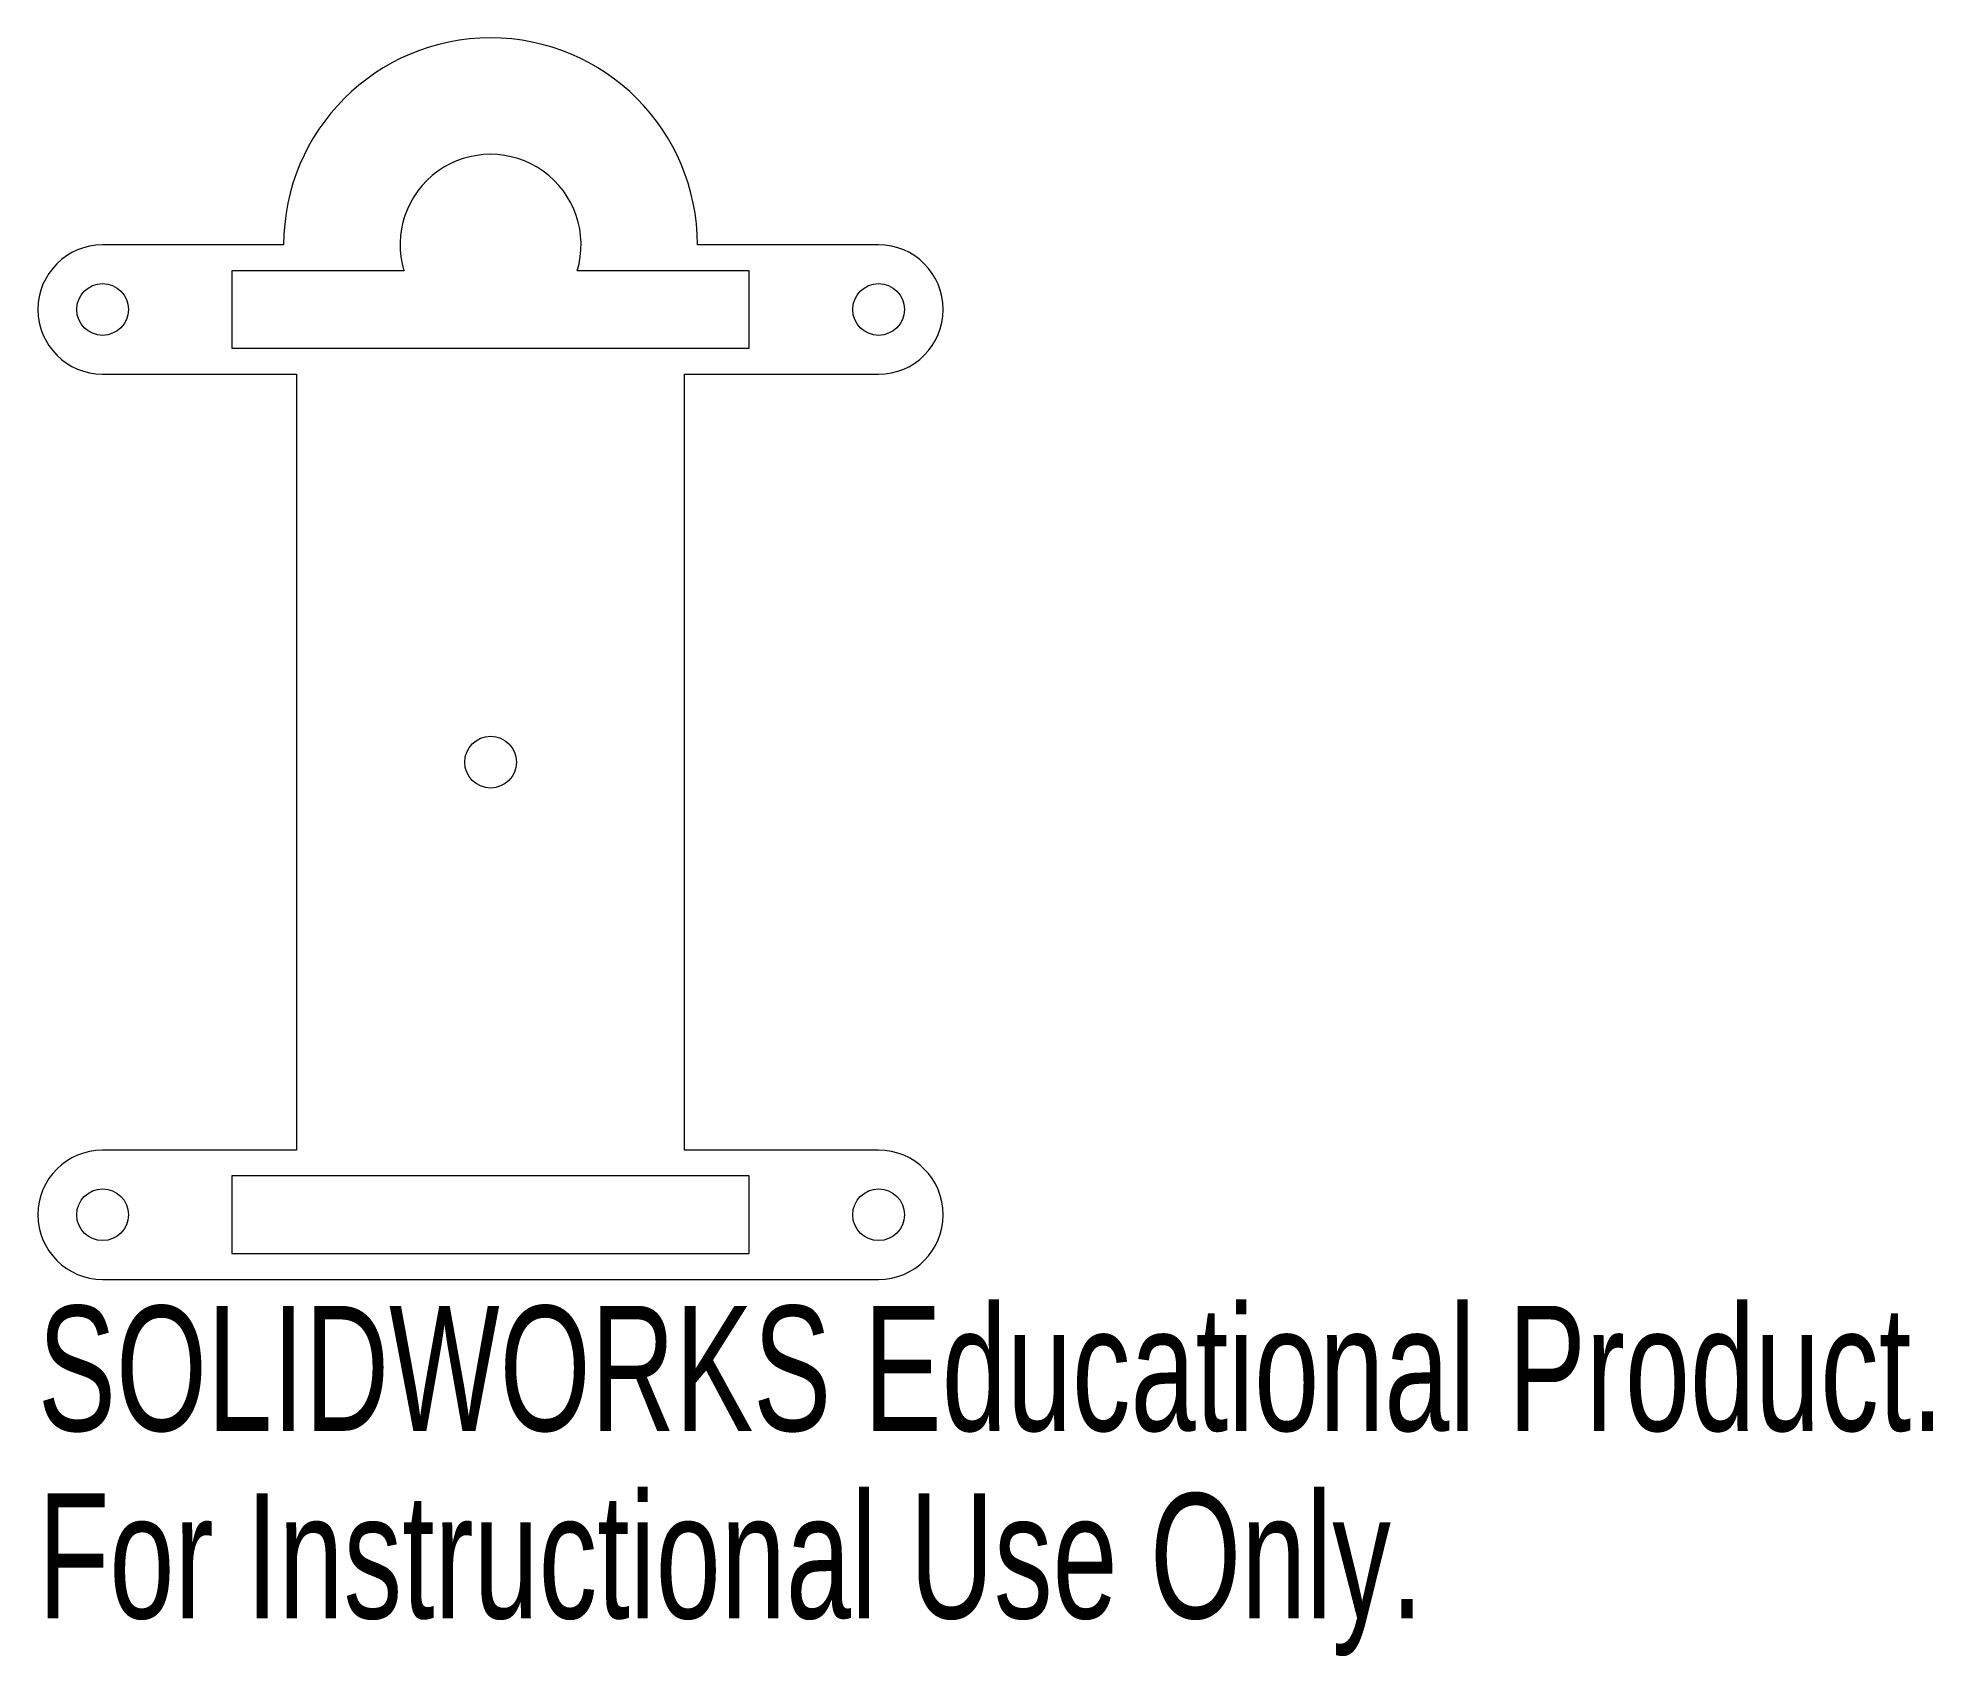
# Model space of a CAD drawing. Header units: millimetres. Extents: x -17.5 to 55.8, y -34.6 to 28.
import ezdxf

# ---------------------------------------------------------------- set-up
doc = ezdxf.new("R2010")
doc.units = ezdxf.units.MM
doc.styles.add('SLDTEXTSTYLE0', font='TXT', dxfattribs={"width": 0.7})

msp = doc.modelspace()

# ---------------------------------------------------------------- linework, layer by layer
at = {"color": 7, "linetype": 'Continuous', "lineweight": 15}
for p, q in [((-8, 20), (-15, 20)), ((15, 20), (8, 20)), ((-3.354, 19), (-10, 19)), ((-10, 19), (-10, 16)), ((10, 19), (3.354, 19)), ((10, 16), (10, 19)), ((-10, 16), (10, 16)), ((-15, 15), (-7.5, 15)), ((-7.5, 15), (-7.5, -15)), ((7.5, 15), (15, 15)), ((7.5, -15), (7.5, 15)), ((-7.5, -15), (-15, -15)), ((15, -15), (7.5, -15)), ((10, -16), (-10, -16)), ((-10, -16), (-10, -19)), ((10, -19), (10, -16)), ((-10, -19), (10, -19)), ((-15, -20), (15, -20))]:
    msp.add_line(p, q, dxfattribs=at)
for centre in [(-15, 17.5), (15, 17.5), (0, 0), (-15, -17.5), (15, -17.5)]:
    msp.add_circle(centre, 1, dxfattribs=at)
for centre, radius, start, end in [((0, 20), 8, 0, 180), ((0, 20), 3.5, 343.39845, 196.60155), ((-15, 17.5), 2.5, 90, 270), ((15, 17.5), 2.5, 270, 90), ((-15, -17.5), 2.5, 90, 270), ((15, -17.5), 2.5, 270, 90)]:
    msp.add_arc(centre, radius, start, end, dxfattribs=at)

# ---------------------------------------------------------------- texts
at = {"color": 7, "linetype": 'Continuous', "char_height": 4.83362, "attachment_point": 1, "style": 'SLDTEXTSTYLE0'}
for s, insert in [('SOLIDWORKS Educational Product.', (-17.5, -21.02)), ('For Instructional Use Only.', (-17.5, -28.27))]:
    msp.add_mtext(s, dxfattribs=dict(at, insert=insert))

doc.saveas('drawing.dxf')
